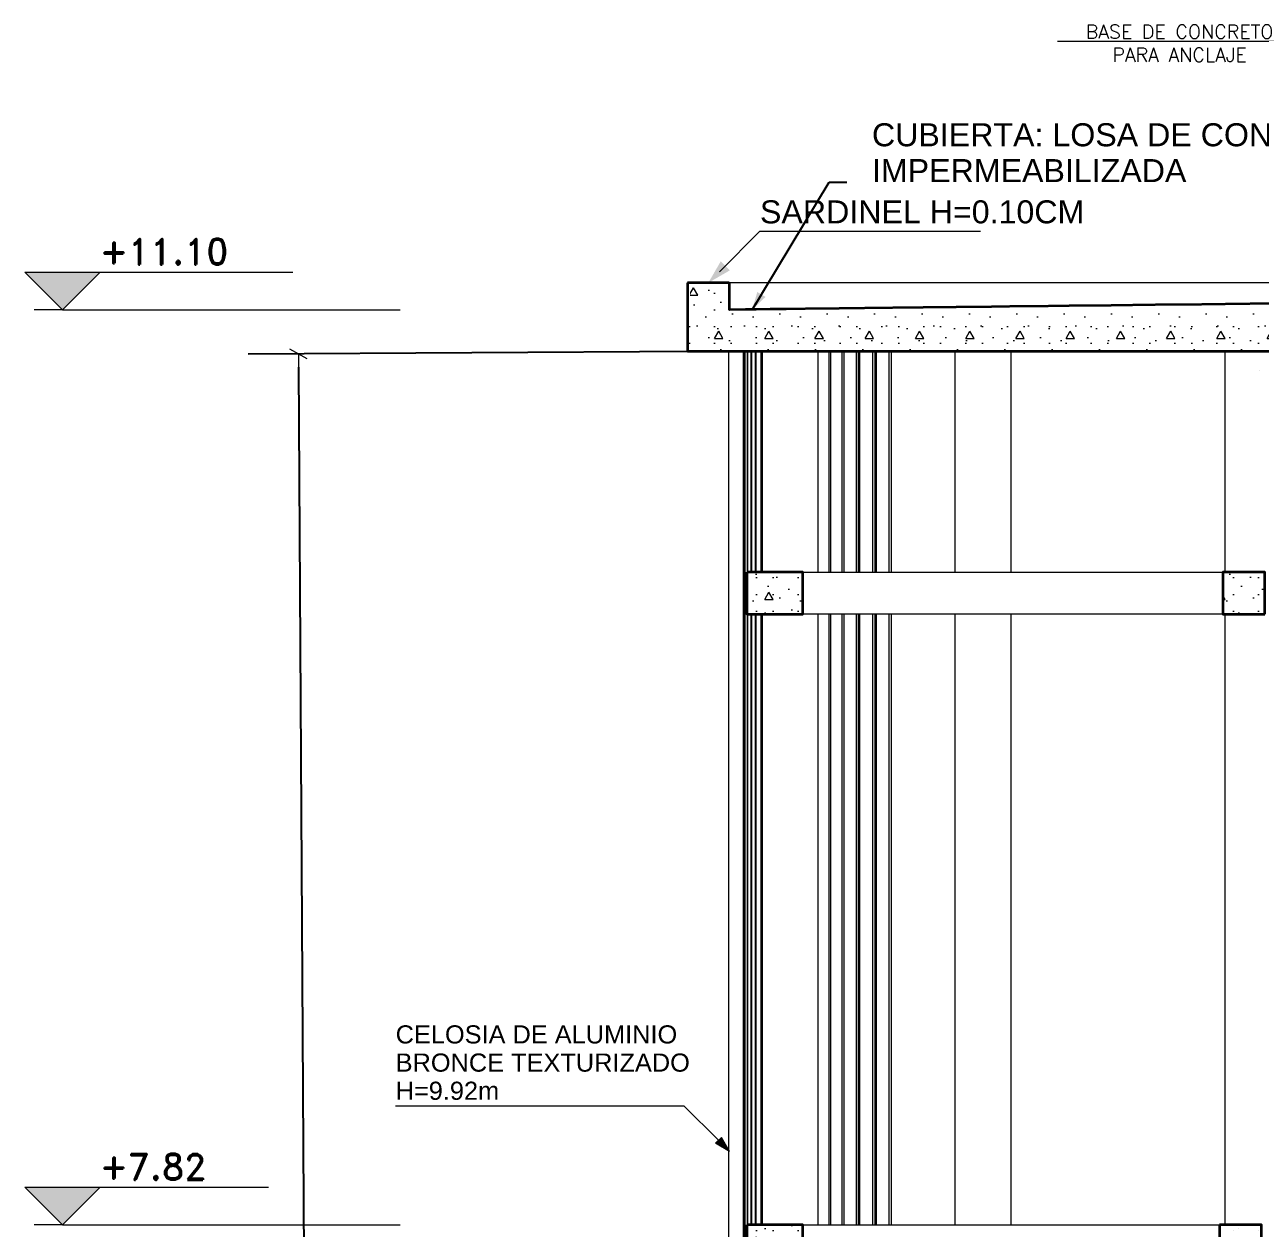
# Model space of a CAD drawing. Header units: metres. Extents: x 173 to 310, y -9 to 45.
# Drawn here: x 271.339 to 275.767, y 1.915 to 6.228 of the extents above; entities that cross this region are included whole.
import ezdxf
from ezdxf import colors
from ezdxf.entities.mleader import LeaderData, LeaderLine
from ezdxf.math import Vec2, Vec3

# ---------------------------------------------------------------- set-up
doc = ezdxf.new("R2010")
doc.units = ezdxf.units.M
doc.header["$MEASUREMENT"] = 0
doc.set_wipeout_variables(frame=1)
doc.linetypes.add('Wipeout_Contour', pattern=[1, 0, -1])
for name, color, linetype, lineweight in [('Annotation - Label_Pen_No__1', 7, 'Continuous', 13), ('Dimensioning - General_Pen_No__1', 7, 'Continuous', 13), ('Interior - Stair & Railing_Pen_No__1', 7, 'Continuous', 13), ('Structural - Bearing_Pen_No__122', 9, 'Continuous', 13), ('Structural - Bearing_Pen_No__21', 7, 'Continuous', 35), ('Structural - Bearing_Pen_No__27', 7, 'Continuous', 35), ('Structural - Bearing_Pluma_Nº__169', 140, 'Continuous', 0)]:
    doc.layers.add(name, color=color, linetype=linetype, lineweight=lineweight)
doc.layers.add('Dimensioning - General', color=7, linetype='Continuous')
doc.layers.add('Structural - Bearing', color=7, linetype='Continuous')
for name, color, linetype, lineweight, true_color in [('Dimensioning - General_Pen_No__167', 7, 'Continuous', 13, 0x6a6a6a), ('Interior - Stair & Railing_Pen_No__167', 7, 'Continuous', 13, 0x6a6a6a), ('RAMPA PROPUESTA 1 CERRAMIENTO_Pen_No__167', 7, 'Continuous', 13, 0x6a6a6a), ('Structural - Bearing_Pen_No__167', 7, 'Continuous', 13, 0x6a6a6a), ('Structural - Bearing_Pen_No__87', 7, 'Continuous', 20, 0x6a6a6a)]:
    doc.layers.add(name, color=color, linetype=linetype, lineweight=lineweight, true_color=true_color)
doc.styles.add('01COTAS', font='romans.shx')
doc.styles.add('GENERATED_STYLE_1', font='arial.ttf')
doc.styles.add('GENERATED_STYLE_3', font='romand.shx')
doc.dimstyles.new('GENERATED_STYLE__11', dxfattribs={"dimtxt": 0.0925, "dimasz": 0.0475, "dimexe": 0.18, "dimexo": 0.119445, "dimgap": 0.09, "dimtad": 1, "dimzin": 0, "dimdsep": 46, "dimtxsty": 'GENERATED_STYLE_3', "dimblk": 'ARROWHEAD_2', "dimblk1": 'ARROWHEAD_2', "dimblk2": 'ARROWHEAD_2', "dimcen": 0.09, "dimclrd": 7, "dimclre": 7, "dimclrt": 256, "dimadec": 0, "dimazin": 0, "dimtfac": 1, "dimtdec": 4, "dimtmove": 0, "dimatfit": 3, "dimfxl": 1, "dimtolj": 1, "dimtzin": 0, "dimarcsym": 0})
doc.dimstyles.new('GENERATED_STYLE__19', dxfattribs={"dimtxt": 0.18, "dimasz": 0.06384, "dimexe": 0.18, "dimexo": 0.0625, "dimgap": 0.09, "dimtad": 0, "dimtih": 1, "dimtoh": 1, "dimdec": 4, "dimzin": 0, "dimdsep": 46, "dimtxsty": 'Standard', "dimcen": 0.09, "dimadec": 0, "dimazin": 0, "dimtfac": 1, "dimtdec": 4, "dimtmove": 0, "dimatfit": 3, "dimldrblk": 'ARROWHEAD_5', "dimfxl": 1, "dimtolj": 1, "dimtzin": 0, "dimarcsym": 0})
pattern_1 = [(0, (247.71116, 19.7567), (0, 0.3117692), [0.03, -0.15]), (0, (247.80116, 19.91258), (0, 0.3117692), [0.03, -0.15]), (60, (247.71116, 19.7567), (-0.27, 0.1558846), [0.03, -0.15]), (60, (247.89116, 19.7567), (-0.27, 0.1558846), [0.03, -0.15]), (120, (247.74116, 19.7567), (0.27, 0.1558846), [0.03, -0.15]), (120, (247.92116, 19.7567), (0.27, 0.1558846), [0.03, -0.15]), (0, (247.71116, 19.786696), (0, 0.06), [0, -0.06, 0, -0.09]), (45, (247.74116, 19.786696), (-0.04242641, 0.04242641), [0, -0.045, 0, -0.075])]

# ---------------------------------------------------------------- blocks, each defined once
blk = doc.blocks.new('Dimension_6', base_point=(23.7629, -24.4497))
at = {"layer": 'Dimensioning - General_Pen_No__1', "linetype": 'Continuous', "lineweight": 13}
for points in [[(23.7629, -14.5497), (23.8979, -14.4147), (23.6279, -14.4147)], [(23.7629, -17.8297), (23.8979, -17.6947), (23.6279, -17.6947)]]:
    blk.add_hatch(color=7, dxfattribs=at).paths.add_polyline_path(points)
at = {"layer": 'Dimensioning - General_Pen_No__1', "color": 7, "linetype": 'Continuous', "lineweight": 13}
for p, q in [((23.7629, -14.5497), (23.6279, -14.4147)), ((23.6279, -14.4147), (23.8979, -14.4147)), ((23.8979, -14.4147), (23.7629, -14.5497)), ((23.8979, -14.4147), (24.5886, -14.4147)), ((23.7629, -14.5497), (23.6617, -14.5497)), ((23.7629, -14.5497), (24.9732, -14.5497)), ((23.7629, -17.8297), (23.6279, -17.6947)), ((23.6279, -17.6947), (23.8979, -17.6947)), ((23.8979, -17.6947), (23.7629, -17.8297)), ((23.8979, -17.6947), (24.5014, -17.6947)), ((23.7629, -17.8297), (23.6617, -17.8297)), ((23.7629, -17.8297), (24.9732, -17.8297))]:
    blk.add_line(p, q, dxfattribs=at)
at = {"layer": 'Dimensioning - General_Pen_No__167', "color": 251, "lineweight": 13, "true_color": 0x6a6a6a, "char_height": 0.0925, "attachment_point": 7, "style": 'GENERATED_STYLE_3'}
for s, insert in [('\\A1;{\\pql;\\Fromand.shx;+11.10}', (23.8979, -14.3877)), ('\\A1;{\\pql;\\Fromand.shx;+7.82}', (23.8979, -17.6677))]:
    blk.add_mtext(s, dxfattribs=dict(at, insert=insert))
blk = doc.blocks.new('ARROWHEAD_2')
at = {"color": 0, "linetype": 'Continuous', "lineweight": 0}
for p, q in [((0, 0), (-1, 0)), ((-0.378, -0.655), (0.378, 0.655))]:
    blk.add_line(p, q, dxfattribs=at)
blk = doc.blocks.new('*D78')
at = {"layer": 'Defpoints', "color": 0, "linetype": 'Continuous', "transparency": 16777216}
for p in [(272.3202, 5.0483), (273.863, 5.0575), (273.9213, -4.693)]:
    blk.add_point(p, dxfattribs=at)
at = {"layer": 'Dimensioning - General', "color": 7, "linetype": 'Continuous', "lineweight": -2, "transparency": 16777216}
for p, q in [((273.7436, 5.0568), (272.1402, 5.0472)), ((272.3205, 5.0008), (272.348, 0.4062)), ((272.3782, -4.6547), (272.3507, -0.0601)), ((273.8018, -4.6937), (272.1985, -4.7033))]:
    blk.add_line(p, q, dxfattribs=at)
at = {"layer": 'Dimensioning - General', "color": 7, "linetype": 'Continuous', "lineweight": -2, "transparency": 16777216, "xscale": 0.0475, "yscale": 0.0475, "zscale": 0.0475}
for p, rotation in [((272.3202, 5.0483), 90.34247501281155), ((272.3785, -4.7022), 270.3424750128116)]:
    blk.add_blockref('ARROWHEAD_2', p, dxfattribs=dict(at, rotation=rotation))
at = {"layer": 'Dimensioning - General', "color": 251, "linetype": 'Continuous', "lineweight": 13, "true_color": 0x6a6a6a, "transparency": 16777216, "insert": (272.3493, 0.173), "char_height": 0.0925, "attachment_point": 5, "rotation": 90, "style": 'GENERATED_STYLE_3'}
blk.add_mtext('\\A1;9.75', dxfattribs=at)
blk = doc.blocks.new('ARROWHEAD_5')
at = {"linetype": 'Continuous', "lineweight": 0}
blk.add_hatch(color=0, dxfattribs=at).paths.add_polyline_path([(-1, 0.2679), (0, 0), (-1, -0.2679)])
at = {"color": 0, "linetype": 'Continuous', "lineweight": 0}
blk.add_line((0, 0), (-1, 0), dxfattribs=at)
blk = doc.blocks.new('_DOT')
at = {"color": 0, "linetype": 'ByBlock', "lineweight": -2}
blk.add_line((-0.5, 0), (-1, 0), dxfattribs=at)
at = {"color": 0, "linetype": 'ByBlock', "const_width": 0.5}
blk.add_lwpolyline([(-0.25, 0, 1), (0.25, 0, 1)], format="xyb", close=True, dxfattribs=at)

msp = doc.modelspace()

# ---------------------------------------------------------------- hatches: boundary and pattern name
at = {"layer": 'Annotation - Label_Pen_No__1', "linetype": 'Continuous', "lineweight": 13}
msp.add_hatch(color=7, dxfattribs=at).paths.add_polyline_path([(273.8651, 2.1907), (273.8361, 2.2409), (273.8149, 2.2197)])

# ---------------------------------------------------------------- linework, layer by layer
at = {"layer": 'Annotation - Label_Pen_No__1', "color": 7, "linetype": 'Continuous', "lineweight": 13}
for p, q in [((273.8287, 5.3431), (273.9741, 5.4885)), ((273.9741, 5.4885), (274.765, 5.4885)), ((273.7025, 2.3532), (272.6685, 2.3532)), ((273.8255, 2.2303), (273.7025, 2.3532)), ((273.8149, 2.2197), (273.8361, 2.2409)), ((273.8651, 2.1907), (273.8149, 2.2197)), ((273.8651, 2.1907), (273.8361, 2.2409))]:
    msp.add_line(p, q, dxfattribs=at)
at = {"layer": 'Interior - Stair & Railing_Pen_No__1', "color": 7, "linetype": 'Continuous', "lineweight": 13}
for p, q in [((274.1276, 4.1161), (274.1276, 4.2661)), ((275.6332, 4.2661), (275.6332, 4.1161)), ((274.1276, 1.777), (274.1276, 1.927)), ((275.621, 1.927), (275.621, 1.777))]:
    msp.add_line(p, q, dxfattribs=at)
at = {"layer": 'Interior - Stair & Railing_Pen_No__167', "color": 251, "linetype": 'Continuous', "lineweight": 13, "true_color": 0x6a6a6a}
for p, q in [((274.1276, 4.2661), (275.6332, 4.2661)), ((275.6332, 4.1161), (274.1276, 4.1161)), ((274.1276, 1.927), (275.621, 1.927))]:
    msp.add_line(p, q, dxfattribs=at)
at = {"layer": 'RAMPA PROPUESTA 1 CERRAMIENTO_Pen_No__167', "color": 251, "linetype": 'Continuous', "lineweight": 13, "true_color": 0x6a6a6a}
for p, q in [((273.863, -4.714), (273.863, 5.0575)), ((273.9152, -0.2457), (273.9152, 5.0575)), ((273.9203, -0.2344), (273.9203, 5.0575)), ((273.9213, -0.2322), (273.9213, 5.0575)), ((273.9294, -0.215), (273.9294, 5.0575)), ((273.9309, -0.2131), (273.9309, 5.0575)), ((273.9427, -0.2009), (273.9427, 5.0575)), ((273.9447, -0.199), (273.9447, 5.0575)), ((273.9586, -0.1892), (273.9586, 5.0575)), ((273.961, -0.1876), (273.961, 5.0575)), ((273.9783, -0.1761), (273.9783, 5.0575)), ((273.9813, -0.1741), (273.9813, 5.0575)), ((274.2222, 4.2661), (274.2222, 5.0575)), ((274.2286, 4.2661), (274.2286, 5.0575)), ((274.2691, 4.2661), (274.2691, 5.0575)), ((274.2759, 4.2661), (274.2759, 5.0575)), ((274.3204, 4.2661), (274.3204, 5.0575)), ((274.3277, 4.2661), (274.3277, 5.0575)), ((274.3325, 4.2661), (274.3325, 5.0575)), ((274.3786, 4.2661), (274.3786, 5.0575)), ((274.3864, 4.2661), (274.3864, 5.0575)), ((274.3914, 4.2661), (274.3914, 5.0575)), ((274.4371, 4.2661), (274.4371, 5.0575)), ((274.4452, 4.2661), (274.4452, 5.0575)), ((273.863, -4.714), (273.863, 4.1061)), ((274.2222, 1.927), (274.2222, 4.1161)), ((274.2286, 1.927), (274.2286, 4.1161)), ((274.2691, 1.927), (274.2691, 4.1161)), ((274.2759, 1.927), (274.2759, 4.1161)), ((274.3204, 1.927), (274.3204, 4.1161)), ((274.3277, 1.927), (274.3277, 4.1161)), ((274.3325, 1.927), (274.3325, 4.1161)), ((274.3786, 1.927), (274.3786, 4.1161)), ((274.3864, 1.927), (274.3864, 4.1161)), ((274.3914, 1.927), (274.3914, 4.1161)), ((274.4371, 1.927), (274.4371, 4.1161)), ((274.4452, 1.927), (274.4452, 4.1161))]:
    msp.add_line(p, q, dxfattribs=at)
at = {"layer": 'Structural - Bearing_Pen_No__167', "color": 251, "linetype": 'Continuous', "lineweight": 13, "true_color": 0x6a6a6a}
for p, q in [((273.9837, -0.1792), (273.9837, 5.0575)), ((274.1823, 4.2661), (274.1823, 5.0575)), ((274.6742, 4.2661), (274.6742, 5.0575)), ((274.8741, 4.2661), (274.8741, 5.0575)), ((275.6415, -0.1917), (275.6415, 5.0575)), ((274.1823, 1.927), (274.1823, 4.1161)), ((274.6742, 1.927), (274.6742, 4.1161)), ((274.8741, 1.927), (274.8741, 4.1161))]:
    msp.add_line(p, q, dxfattribs=at)
at = {"layer": 'Structural - Bearing_Pluma_Nº__169', "color": 140, "linetype": 'Continuous', "lineweight": 0}
msp.add_line((275.766, 4.9902), (275.766, 4.9902), dxfattribs=at)

# ---------------------------------------------------------------- block references
at = {"layer": 'Dimensioning - General', "color": 7, "linetype": 'Continuous', "lineweight": 13}
msp.add_blockref('Dimension_6', (271.4741, -4.693), dxfattribs=at)

# ---------------------------------------------------------------- texts
at = {"layer": 'Annotation - Label_Pen_No__1', "color": 7, "linetype": 'Continuous', "lineweight": 13, "attachment_point": 7, "style": 'GENERATED_STYLE_1'}
for s, insert, char_height, line_spacing_factor in [('\\A1;{\\pql;\\fArial|b0|i0|c0|p34;CUBIERTA: LOSA DE CONCRETO\\P\\pql;\\fArial|b0|i0|c0|p34;IMPERMEABILIZADA}', (274.3754, 5.6644), 0.0825, 0.933337), ('\\A1;{\\pql;\\fArial|b0|i0|c0|p34;CELOSIA DE ALUMINIO\\P\\pql;\\fArial|b0|i0|c0|p34;BRONCE TEXTURIZADO\\P\\pql;\\fArial|b0|i0|c0|p34;H=9.92m}', (272.6685, 2.3744), 0.065, 0.93208)]:
    msp.add_mtext(s, dxfattribs=dict(at, insert=insert, char_height=char_height, line_spacing_factor=line_spacing_factor))
at = {"layer": 'Annotation - Label_Pen_No__1', "color": 7, "linetype": 'Continuous', "lineweight": 13, "insert": (273.9741, 5.5154), "char_height": 0.0825, "attachment_point": 7, "style": 'GENERATED_STYLE_1'}
msp.add_mtext('\\A1;{\\pql;\\fArial|b0|i0|c0|p34;SARDINEL H=0.10CM}', dxfattribs=at)

# ---------------------------------------------------------------- leaders
at = {"ltscale": 650}
ml = msp.add_multileader_mtext('Standard', dxfattribs=at)
ml.set_content('BASE DE CONCRETO PARA ANCLAJE', color=256, style='01COTAS')
ml.set_leader_properties(color=1, lineweight=9)
ml.set_arrow_properties(name='DOT')
ml.build(insert=Vec2(0, 0))
ml.multileader.update_dxf_attribs({"text_left_attachment_type": 6, "text_right_attachment_type": 6, "dogleg_length": 0.0685, "arrow_head_size": 0.0125})
ctx = ml.context
ctx.base_point, ctx.char_height, ctx.arrow_head_size, ctx.landing_gap_size, ctx.plane_origin = Vec3(275.1002, 6.1685), 0.05, 0.0125, 0.00025, Vec3(275.4245, 6.9432)
ctx.left_attachment, ctx.right_attachment, ctx.text_align_type = 6, 6, 1
notes = []
notes.append((ctx, [(1, (1, 1, 0), (275.8726, 6.1685), (-1, 0), 0.0171, [(1, [(276.2442, 5.3947)], 0, [])])]))
ctx.mtext.insert, ctx.mtext.width, ctx.mtext.alignment, ctx.mtext.flow_direction = Vec3(275.4778, 6.2285), 0.806958, 2, 5
for ctx, leaders in notes:
    for number, flags, end, landing, length, lines in leaders:
        leader = LeaderData()
        leader.index, (leader.has_last_leader_line, leader.has_dogleg_vector, leader.attachment_direction) = number, flags
        leader.last_leader_point, leader.dogleg_vector, leader.dogleg_length = Vec3(end), Vec3(landing), length
        for number, points, colour, breaks in lines:
            line = LeaderLine()
            line.index, line.vertices, line.color, line.breaks = number, Vec3.list(points), colors.encode_raw_color(colour), breaks
            leader.lines.append(line)
        ctx.leaders.append(leader)

# ---------------------------------------------------------------- next in the draw order: wipeouts: each hides what was drawn before it
at = {"color": 254, "linetype": 'Wipeout_Contour', "lineweight": 0, "ltscale": 122.32275}
msp.add_wipeout([(273.9276, 4.2661), (273.9276, 4.1161), (274.1276, 4.1161), (274.1276, 4.2661)], dxfattribs=at).dxf.layer = 'Structural - Bearing'
at = {"color": 254, "linetype": 'Wipeout_Contour', "lineweight": 0, "ltscale": 128.152781}
msp.add_wipeout([(275.7833, 4.1161), (275.7833, 4.2661), (275.6332, 4.2661), (275.6332, 4.1161)], dxfattribs=at).dxf.layer = 'Structural - Bearing'
at = {"color": 254, "linetype": 'Wipeout_Contour', "lineweight": 0, "ltscale": 127.34034}
msp.add_wipeout([(273.9276, 1.927), (273.9276, 1.777), (274.1276, 1.777), (274.1276, 1.927)], dxfattribs=at).dxf.layer = 'Structural - Bearing'
at = {"color": 254, "linetype": 'Wipeout_Contour', "lineweight": 0, "ltscale": 132.909282}
msp.add_wipeout([(275.621, 1.927), (275.621, 1.777), (275.771, 1.777), (275.771, 1.927)], dxfattribs=at).dxf.layer = 'Structural - Bearing'

# ---------------------------------------------------------------- next in the draw order: hatches: boundary and pattern name
at = {"layer": 'Structural - Bearing_Pen_No__122', "linetype": 'Continuous', "lineweight": 13}
h = msp.add_hatch(dxfattribs=at)
h.set_pattern_fill('HORMIGÓN_ARMADO', color=9, style=0, pattern_type=2)
h.set_pattern_definition(pattern_1)
h.paths.add_polyline_path([(273.9276, 4.2661), (273.9276, 4.1161), (274.1276, 4.1161), (274.1276, 4.2661)])
h = msp.add_hatch(dxfattribs=at)
h.set_pattern_fill('HORMIGÓN_ARMADO', color=9, style=0, pattern_type=2)
h.set_pattern_definition(pattern_1)
h.paths.add_polyline_path([(275.7833, 4.1161), (275.7833, 4.2661), (275.6332, 4.2661), (275.6332, 4.1161)])
h = msp.add_hatch(dxfattribs=at)
h.set_pattern_fill('HORMIGÓN_ARMADO', color=9, style=0, pattern_type=2)
h.set_pattern_definition(pattern_1)
h.paths.add_polyline_path([(273.9276, 1.927), (273.9276, 1.777), (274.1276, 1.777), (274.1276, 1.927)])
h = msp.add_hatch(dxfattribs=at)
h.set_pattern_fill('HORMIGÓN_ARMADO', color=9, style=0, pattern_type=2)
h.set_pattern_definition(pattern_1)
h.paths.add_polyline_path([(275.621, 1.927), (275.621, 1.777), (275.771, 1.777), (275.771, 1.927)])

# ---------------------------------------------------------------- next in the draw order: linework, layer by layer
at = {"layer": 'Structural - Bearing_Pen_No__21', "color": 7, "linetype": 'Continuous', "lineweight": 35, "flags": 128}
for points in [[(273.9276, 4.2661), (273.9276, 4.1161), (274.1276, 4.1161), (274.1276, 4.2661)], [(275.7833, 4.1161), (275.7833, 4.2661), (275.6332, 4.2661), (275.6332, 4.1161)], [(273.9276, 1.927), (273.9276, 1.777), (274.1276, 1.777), (274.1276, 1.927)], [(275.621, 1.927), (275.621, 1.777), (275.771, 1.777), (275.771, 1.927)]]:
    msp.add_lwpolyline(points, close=True, dxfattribs=at)

# ---------------------------------------------------------------- next in the draw order: dimensions: what is measured, and where the dimension line sits
at = {"layer": 'Dimensioning - General', "color": 7, "linetype": 'Continuous', "lineweight": 13}
dim = msp.add_aligned_dim(p1=(273.9213, -4.693), p2=(273.863, 5.0575), distance=1.5428, dimstyle='GENERATED_STYLE__11', dxfattribs=at)
dim.commit()
dim.dimension.update_dxf_attribs({"geometry": '*D78', "text_midpoint": (272.3493, 0.173), "text_rotation": 90})

# ---------------------------------------------------------------- next in the draw order: wipeouts: each hides what was drawn before it
at = {"color": 254, "linetype": 'Wipeout_Contour', "lineweight": 0, "ltscale": 427.740239}
msp.add_wipeout([(273.714, 5.0575), (273.9151, 5.0575), (276.7934, 5.0575), (276.7934, 5.207), (273.9116, 5.207), (273.8924, 5.207), (273.8727, 5.207), (273.8641, 5.207), (273.8641, 5.2035), (273.8629, 5.2035), (273.8629, 5.3035), (273.723, 5.3035), (273.723, 5.2035), (273.714, 5.2035)], dxfattribs=at).dxf.layer = 'Structural - Bearing'

# ---------------------------------------------------------------- next in the draw order: hatches: boundary and pattern name
at = {"layer": 'Structural - Bearing_Pen_No__122', "linetype": 'Continuous', "lineweight": 13}
h = msp.add_hatch(dxfattribs=at)
h.set_pattern_fill('STRUCTURAL_CONCRETE', color=9, style=0, pattern_type=2)
h.set_pattern_definition([(0, (247.71116, 19.7567), (0, 0.3117692), [0.03, -0.15]), (0, (247.80116, 19.91258), (0, 0.3117692), [0.03, -0.15]), (60, (247.71116, 19.7567), (-0.27, 0.1558846), [0.03, -0.15]), (60, (247.89116, 19.7567), (-0.27, 0.1558846), [0.03, -0.15]), (120, (247.74116, 19.7567), (0.27, 0.1558846), [0.03, -0.15]), (120, (247.92116, 19.7567), (0.27, 0.1558846), [0.03, -0.15]), (0, (247.71116, 19.786696), (0, 0.06), [0, -0.06, 0, -0.09]), (45, (247.74116, 19.786696), (-0.04242641, 0.04242641), [0, -0.045, 0, -0.075])])
h.paths.add_polyline_path([(273.714, 5.0575), (273.9151, 5.0575), (276.7934, 5.0575), (276.7934, 5.207), (273.9116, 5.207), (273.8924, 5.207), (273.8727, 5.207), (273.8641, 5.207), (273.8641, 5.2035), (273.8629, 5.2035), (273.8629, 5.3035), (273.723, 5.3035), (273.723, 5.2035), (273.714, 5.2035)])

# ---------------------------------------------------------------- next in the draw order: linework, layer by layer
at = {"layer": 'Structural - Bearing_Pen_No__21', "color": 7, "linetype": 'Continuous', "lineweight": 35}
msp.add_line((276.7428, 5.0575), (273.714, 5.0575), dxfattribs=at)

# ---------------------------------------------------------------- next in the draw order: wipeouts: each hides what was drawn before it
at = {"color": 254, "linetype": 'Wipeout_Contour', "lineweight": 0, "ltscale": 119.112331}
msp.add_wipeout([(273.714, 5.3035), (273.7129, 5.3035), (273.7129, 5.2035), (273.714, 5.2035)], dxfattribs=at).dxf.layer = 'Structural - Bearing'
at = {"color": 254, "linetype": 'Wipeout_Contour', "lineweight": 0, "ltscale": 119.703692}
msp.add_wipeout([(273.8924, 5.3035), (273.8727, 5.3035), (273.8727, 5.2035), (273.8924, 5.2035)], dxfattribs=at).dxf.layer = 'Structural - Bearing'
at = {"color": 254, "linetype": 'Wipeout_Contour', "lineweight": 0, "ltscale": 119.910275}
msp.add_wipeout([(273.9611, 5.3035), (273.9219, 5.3035), (273.9219, 5.2035), (273.9611, 5.2035)], dxfattribs=at).dxf.layer = 'Structural - Bearing'

# ---------------------------------------------------------------- next in the draw order: hatches: boundary and pattern name
at = {"layer": 'Annotation - Label_Pen_No__1', "linetype": 'Continuous', "lineweight": 13}
msp.add_hatch(color=7, dxfattribs=at).paths.add_polyline_path([(273.7891, 5.3035), (273.8661, 5.348), (273.8336, 5.3806)])

# ---------------------------------------------------------------- next in the draw order: linework, layer by layer
at = {"layer": 'RAMPA PROPUESTA 1 CERRAMIENTO_Pen_No__167', "color": 251, "linetype": 'Continuous', "lineweight": 13, "true_color": 0x6a6a6a}
msp.add_line((273.863, 5.206), (273.8646, 5.206), dxfattribs=at)
at = {"layer": 'Structural - Bearing_Pen_No__27', "color": 7, "linetype": 'Continuous', "lineweight": 35}
msp.add_line((273.8641, 5.3035), (273.8641, 5.207), dxfattribs=at)
at = {"layer": 'Structural - Bearing_Pen_No__87', "color": 251, "linetype": 'Continuous', "lineweight": 20, "true_color": 0x6a6a6a}
for p, q in [((273.8727, 5.3035), (273.8641, 5.3035)), ((273.8924, 5.3035), (273.8727, 5.3035)), ((273.9219, 5.3035), (273.8924, 5.3035))]:
    msp.add_line(p, q, dxfattribs=at)

# ---------------------------------------------------------------- next in the draw order: wipeouts: each hides what was drawn before it
at = {"color": 254, "linetype": 'Wipeout_Contour', "lineweight": 0, "ltscale": 119.130035}
msp.add_wipeout([(273.714, 5.3035), (273.714, 5.2035), (273.723, 5.2035), (273.723, 5.3035)], dxfattribs=at).dxf.layer = 'Structural - Bearing'
at = {"color": 254, "linetype": 'Wipeout_Contour', "lineweight": 0, "ltscale": 120.064795}
msp.add_wipeout([(273.9611, 5.3035), (273.9611, 5.2035), (274.0101, 5.2035), (274.0101, 5.3035)], dxfattribs=at).dxf.layer = 'Structural - Bearing'

# ---------------------------------------------------------------- next in the draw order: linework, layer by layer
at = {"layer": 'Structural - Bearing_Pen_No__27', "color": 7, "linetype": 'Continuous', "lineweight": 35}
for p, q in [((273.8641, 5.3035), (273.714, 5.3035)), ((273.714, 5.3035), (273.714, 5.0575)), ((273.7143, 5.2035), (273.714, 5.2035))]:
    msp.add_line(p, q, dxfattribs=at)
at = {"layer": 'Structural - Bearing_Pen_No__87', "color": 251, "linetype": 'Continuous', "lineweight": 20, "true_color": 0x6a6a6a}
for p, q in [((273.7129, 5.3035), (273.714, 5.3035)), ((273.7129, 5.2035), (273.7129, 5.3035)), ((273.9611, 5.3035), (273.9219, 5.3035)), ((273.7129, 5.2035), (273.714, 5.2035))]:
    msp.add_line(p, q, dxfattribs=at)

# ---------------------------------------------------------------- next in the draw order: wipeouts: each hides what was drawn before it
at = {"color": 254, "linetype": 'Wipeout_Contour', "lineweight": 0, "ltscale": 120.253202}
msp.add_wipeout([(274.0687, 5.2035), (274.0687, 5.3035), (274.0101, 5.3035), (274.0101, 5.2035)], dxfattribs=at).dxf.layer = 'Structural - Bearing'

# ---------------------------------------------------------------- next in the draw order: linework, layer by layer
at = {"layer": 'Structural - Bearing_Pen_No__87', "color": 251, "linetype": 'Continuous', "lineweight": 20, "true_color": 0x6a6a6a}
msp.add_line((274.0101, 5.3035), (273.9611, 5.3035), dxfattribs=at)

# ---------------------------------------------------------------- next in the draw order: wipeouts: each hides what was drawn before it
at = {"color": 254, "linetype": 'Wipeout_Contour', "lineweight": 0, "ltscale": 120.475237}
msp.add_wipeout([(274.0687, 5.3035), (274.0687, 5.2035), (274.1368, 5.2035), (274.1368, 5.3035)], dxfattribs=at).dxf.layer = 'Structural - Bearing'

# ---------------------------------------------------------------- next in the draw order: linework, layer by layer
at = {"layer": 'Structural - Bearing_Pen_No__87', "color": 251, "linetype": 'Continuous', "lineweight": 20, "true_color": 0x6a6a6a}
msp.add_line((274.0687, 5.3035), (274.0101, 5.3035), dxfattribs=at)

# ---------------------------------------------------------------- next in the draw order: wipeouts: each hides what was drawn before it
at = {"color": 254, "linetype": 'Wipeout_Contour', "lineweight": 0, "ltscale": 120.730596}
msp.add_wipeout([(274.1368, 5.2035), (274.2143, 5.2035), (274.2143, 5.3035), (274.1368, 5.3035)], dxfattribs=at).dxf.layer = 'Structural - Bearing'

# ---------------------------------------------------------------- next in the draw order: linework, layer by layer
at = {"layer": 'Structural - Bearing_Pen_No__87', "color": 251, "linetype": 'Continuous', "lineweight": 20, "true_color": 0x6a6a6a}
msp.add_line((274.1368, 5.3035), (274.0687, 5.3035), dxfattribs=at)

# ---------------------------------------------------------------- next in the draw order: wipeouts: each hides what was drawn before it
at = {"color": 254, "linetype": 'Wipeout_Contour', "lineweight": 0, "ltscale": 121.018926}
msp.add_wipeout([(274.2143, 5.3035), (274.2143, 5.2035), (274.301, 5.2035), (274.301, 5.3035)], dxfattribs=at).dxf.layer = 'Structural - Bearing'

# ---------------------------------------------------------------- next in the draw order: linework, layer by layer
at = {"layer": 'Structural - Bearing_Pen_No__87', "color": 251, "linetype": 'Continuous', "lineweight": 20, "true_color": 0x6a6a6a}
msp.add_line((274.2143, 5.3035), (274.1368, 5.3035), dxfattribs=at)

# ---------------------------------------------------------------- next in the draw order: wipeouts: each hides what was drawn before it
at = {"color": 254, "linetype": 'Wipeout_Contour', "lineweight": 0, "ltscale": 121.339827}
msp.add_wipeout([(274.397, 5.3035), (274.301, 5.3035), (274.301, 5.2035), (274.397, 5.2035)], dxfattribs=at).dxf.layer = 'Structural - Bearing'

# ---------------------------------------------------------------- next in the draw order: linework, layer by layer
at = {"layer": 'Structural - Bearing_Pen_No__87', "color": 251, "linetype": 'Continuous', "lineweight": 20, "true_color": 0x6a6a6a}
msp.add_line((274.301, 5.3035), (274.2143, 5.3035), dxfattribs=at)

# ---------------------------------------------------------------- next in the draw order: wipeouts: each hides what was drawn before it
at = {"color": 254, "linetype": 'Wipeout_Contour', "lineweight": 0, "ltscale": 121.692853}
msp.add_wipeout([(274.397, 5.3035), (274.397, 5.2035), (274.5019, 5.2035), (274.5019, 5.3035)], dxfattribs=at).dxf.layer = 'Structural - Bearing'

# ---------------------------------------------------------------- next in the draw order: linework, layer by layer
at = {"layer": 'Structural - Bearing_Pen_No__87', "color": 251, "linetype": 'Continuous', "lineweight": 20, "true_color": 0x6a6a6a}
msp.add_line((274.397, 5.3035), (274.301, 5.3035), dxfattribs=at)

# ---------------------------------------------------------------- next in the draw order: wipeouts: each hides what was drawn before it
at = {"color": 254, "linetype": 'Wipeout_Contour', "lineweight": 0, "ltscale": 122.07751}
msp.add_wipeout([(274.5019, 5.2035), (274.6156, 5.2035), (274.6156, 5.3035), (274.5019, 5.3035)], dxfattribs=at).dxf.layer = 'Structural - Bearing'

# ---------------------------------------------------------------- next in the draw order: linework, layer by layer
at = {"layer": 'Structural - Bearing_Pen_No__87', "color": 251, "linetype": 'Continuous', "lineweight": 20, "true_color": 0x6a6a6a}
msp.add_line((274.5019, 5.3035), (274.397, 5.3035), dxfattribs=at)

# ---------------------------------------------------------------- next in the draw order: wipeouts: each hides what was drawn before it
at = {"color": 254, "linetype": 'Wipeout_Contour', "lineweight": 0, "ltscale": 122.493256}
msp.add_wipeout([(274.738, 5.3035), (274.6156, 5.3035), (274.6156, 5.2035), (274.738, 5.2035)], dxfattribs=at).dxf.layer = 'Structural - Bearing'

# ---------------------------------------------------------------- next in the draw order: linework, layer by layer
at = {"layer": 'Structural - Bearing_Pen_No__87', "color": 251, "linetype": 'Continuous', "lineweight": 20, "true_color": 0x6a6a6a}
msp.add_line((274.6156, 5.3035), (274.5019, 5.3035), dxfattribs=at)

# ---------------------------------------------------------------- next in the draw order: wipeouts: each hides what was drawn before it
at = {"color": 254, "linetype": 'Wipeout_Contour', "lineweight": 0, "ltscale": 122.939502}
msp.add_wipeout([(274.738, 5.3035), (274.738, 5.2035), (274.8688, 5.2035), (274.8688, 5.3035)], dxfattribs=at).dxf.layer = 'Structural - Bearing'

# ---------------------------------------------------------------- next in the draw order: linework, layer by layer
at = {"layer": 'Structural - Bearing_Pen_No__87', "color": 251, "linetype": 'Continuous', "lineweight": 20, "true_color": 0x6a6a6a}
msp.add_line((274.738, 5.3035), (274.6156, 5.3035), dxfattribs=at)

# ---------------------------------------------------------------- next in the draw order: wipeouts: each hides what was drawn before it
at = {"color": 254, "linetype": 'Wipeout_Contour', "lineweight": 0, "ltscale": 123.415613}
msp.add_wipeout([(275.0079, 5.3035), (274.8688, 5.3035), (274.8688, 5.2035), (275.0079, 5.2035)], dxfattribs=at).dxf.layer = 'Structural - Bearing'

# ---------------------------------------------------------------- next in the draw order: linework, layer by layer
at = {"layer": 'Structural - Bearing_Pen_No__87', "color": 251, "linetype": 'Continuous', "lineweight": 20, "true_color": 0x6a6a6a}
msp.add_line((274.8688, 5.3035), (274.738, 5.3035), dxfattribs=at)

# ---------------------------------------------------------------- next in the draw order: wipeouts: each hides what was drawn before it
at = {"color": 254, "linetype": 'Wipeout_Contour', "lineweight": 0, "ltscale": 123.920907}
msp.add_wipeout([(275.0079, 5.3035), (275.0079, 5.2035), (275.1549, 5.2035), (275.1549, 5.3035)], dxfattribs=at).dxf.layer = 'Structural - Bearing'

# ---------------------------------------------------------------- next in the draw order: linework, layer by layer
at = {"layer": 'Structural - Bearing_Pen_No__87', "color": 251, "linetype": 'Continuous', "lineweight": 20, "true_color": 0x6a6a6a}
msp.add_line((275.0079, 5.3035), (274.8688, 5.3035), dxfattribs=at)

# ---------------------------------------------------------------- next in the draw order: wipeouts: each hides what was drawn before it
at = {"color": 254, "linetype": 'Wipeout_Contour', "lineweight": 0, "ltscale": 124.454653}
msp.add_wipeout([(275.3097, 5.3035), (275.1549, 5.3035), (275.1549, 5.2035), (275.3097, 5.2035)], dxfattribs=at).dxf.layer = 'Structural - Bearing'

# ---------------------------------------------------------------- next in the draw order: linework, layer by layer
at = {"layer": 'Structural - Bearing_Pen_No__87', "color": 251, "linetype": 'Continuous', "lineweight": 20, "true_color": 0x6a6a6a}
msp.add_line((275.1549, 5.3035), (275.0079, 5.3035), dxfattribs=at)

# ---------------------------------------------------------------- next in the draw order: wipeouts: each hides what was drawn before it
at = {"color": 254, "linetype": 'Wipeout_Contour', "lineweight": 0, "ltscale": 125.016078}
msp.add_wipeout([(275.3097, 5.3035), (275.3097, 5.2035), (275.472, 5.2035), (275.472, 5.3035)], dxfattribs=at).dxf.layer = 'Structural - Bearing'

# ---------------------------------------------------------------- next in the draw order: linework, layer by layer
at = {"layer": 'Structural - Bearing_Pen_No__87', "color": 251, "linetype": 'Continuous', "lineweight": 20, "true_color": 0x6a6a6a}
msp.add_line((275.3097, 5.3035), (275.1549, 5.3035), dxfattribs=at)

# ---------------------------------------------------------------- next in the draw order: wipeouts: each hides what was drawn before it
at = {"color": 254, "linetype": 'Wipeout_Contour', "lineweight": 0, "ltscale": 125.60436}
msp.add_wipeout([(275.472, 5.3035), (275.472, 5.2035), (275.6416, 5.2035), (275.6416, 5.3035)], dxfattribs=at).dxf.layer = 'Structural - Bearing'

# ---------------------------------------------------------------- next in the draw order: linework, layer by layer
at = {"layer": 'Structural - Bearing_Pen_No__87', "color": 251, "linetype": 'Continuous', "lineweight": 20, "true_color": 0x6a6a6a}
msp.add_line((275.472, 5.3035), (275.3097, 5.3035), dxfattribs=at)

# ---------------------------------------------------------------- next in the draw order: wipeouts: each hides what was drawn before it
at = {"color": 254, "linetype": 'Wipeout_Contour', "lineweight": 0, "ltscale": 126.218633}
msp.add_wipeout([(275.6416, 5.3035), (275.6416, 5.2035), (275.8181, 5.2035), (275.8181, 5.3035)], dxfattribs=at).dxf.layer = 'Structural - Bearing'

# ---------------------------------------------------------------- next in the draw order: linework, layer by layer
at = {"layer": 'Structural - Bearing_Pen_No__21', "color": 7, "linetype": 'Continuous', "lineweight": 35}
msp.add_line((276.3924, 5.2355), (273.8641, 5.207), dxfattribs=at)
at = {"layer": 'Structural - Bearing_Pen_No__87', "color": 251, "linetype": 'Continuous', "lineweight": 20, "true_color": 0x6a6a6a}
for p, q in [((275.6416, 5.3035), (275.472, 5.3035)), ((275.8181, 5.3035), (275.6416, 5.3035))]:
    msp.add_line(p, q, dxfattribs=at)

# ---------------------------------------------------------------- next in the draw order: leaders
at = {"layer": 'Annotation - Label_Pen_No__1', "color": 7, "linetype": 'Continuous', "lineweight": 13, "annotation_type": 0, "has_hookline": 1, "hookline_direction": 0, "text_width": 1.827}
msp.add_leader([(273.9462, 5.207), (274.2215, 5.6644), (274.2854, 5.6644)], dimstyle='GENERATED_STYLE__19', dxfattribs=at)

doc.saveas('drawing.dxf')
